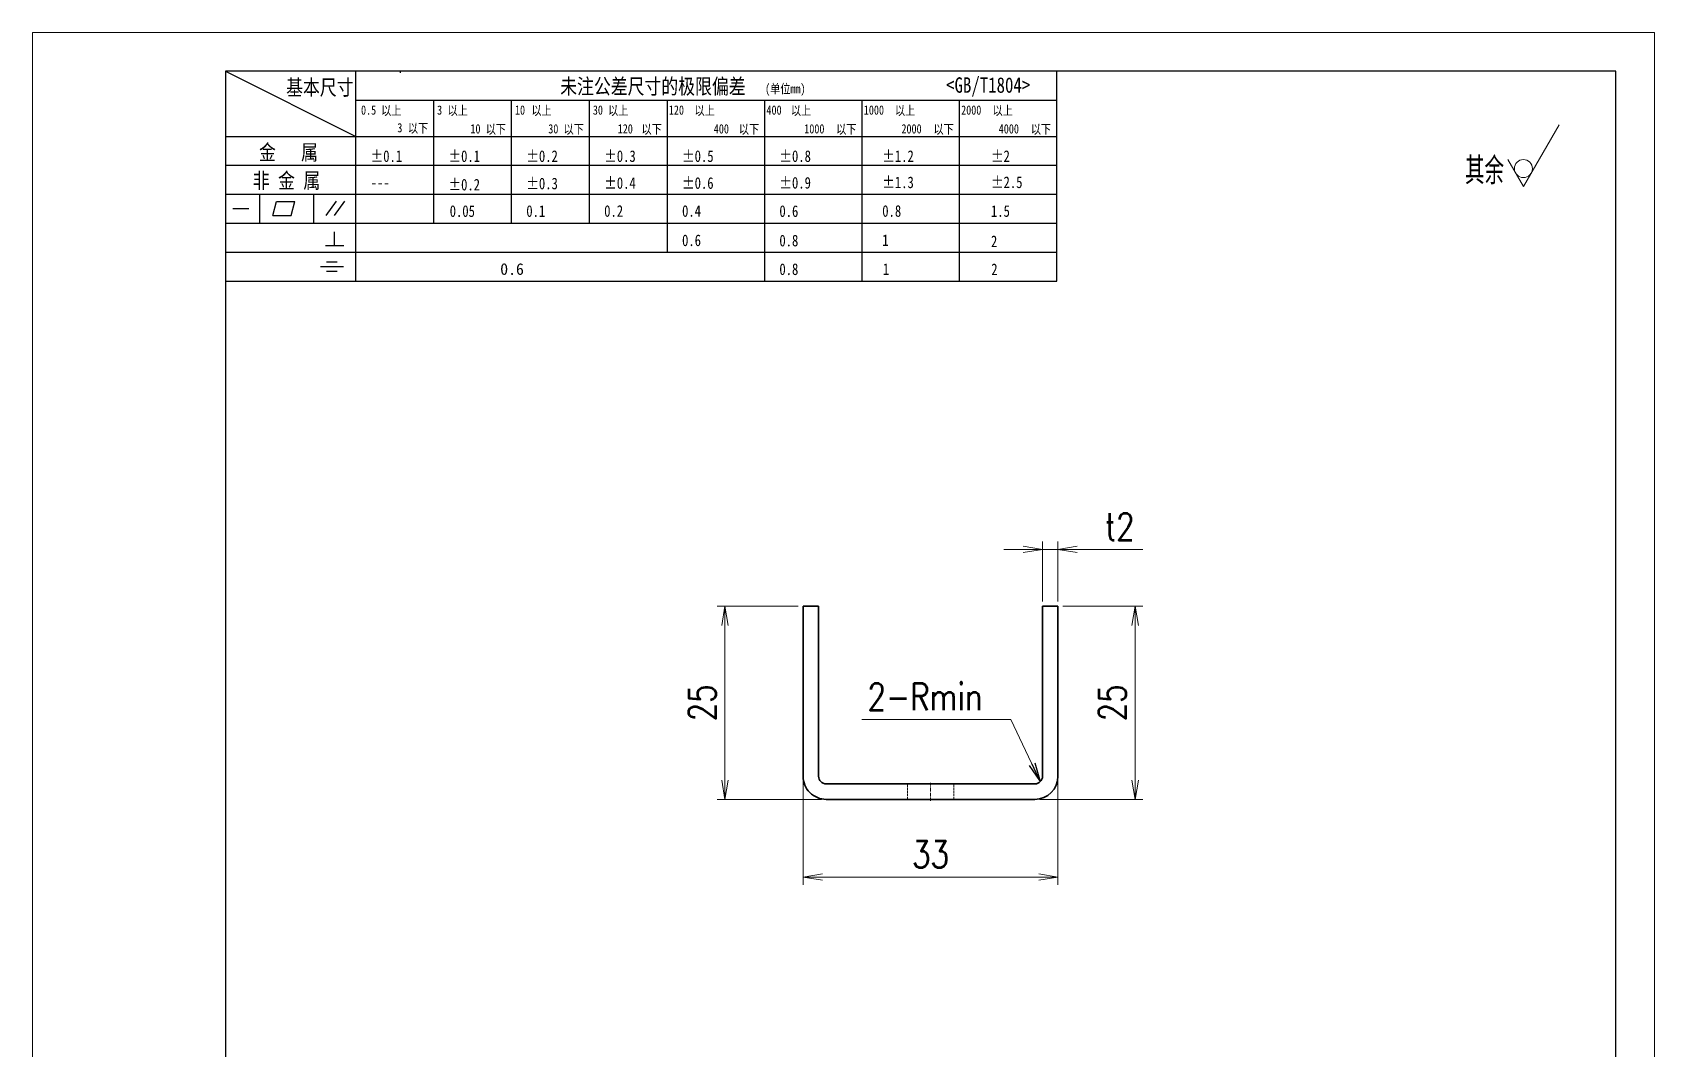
# Model space of a CAD drawing. Header units: millimetres. Extents: x 1333 to 44424, y -42879 to -1037.
# Drawn here: x 39038.6 to 39248.6, y -1983.5 to -1851.9 of the extents above; entities that cross this region are included whole.
import ezdxf

# ---------------------------------------------------------------- set-up
doc = ezdxf.new("R2010")
doc.units = ezdxf.units.MM
doc.header["$LTSCALE"] = 0.5
for name, pattern in [('AM_ISO02W050x2', [3.75, 3, -0.75]), ('AM_ISO08W050x2', [9, 6, -0.75, 1.5, -0.75]), ('DASHDOT', [18.5, 12, -3, 0.5, -3]), ('DASHED', [15, 12, -3]), ('DOT2', [0.125, 0, -0.125])]:
    doc.linetypes.add(name, pattern=pattern)
for name, color, linetype, lineweight in [('中心线', 2, 'AM_ISO08W050x2', 18), ('图框', 7, 'Continuous', 18), ('标注线', 3, 'Continuous', 18), ('粗实线', 7, 'Continuous', 35), ('虚线', 1, 'AM_ISO02W050x2', 18)]:
    doc.layers.add(name, color=color, linetype=linetype, lineweight=lineweight)
doc.layers.add('图\\M+19E79\\M+195B6\\M+18E9A', color=7, linetype='Continuous')
doc.layers.add('打印-禁用', color=7, linetype='Continuous', lineweight=15, plot=False)
doc.styles.add('DIM', font='romans.shx', dxfattribs={"width": 0.8, "bigfont": 'bigfont.shx'})
doc.styles.add('国标', font='simfang.ttf', dxfattribs={"width": 0.8})
doc.styles.add('机械长仿宋', font='gbenor.shx', dxfattribs={"height": 1, "bigfont": 'gbcbig.shx'})
doc.dimstyles.new('DEH 1-1', dxfattribs={"dimtxt": 3.5, "dimasz": 2.5, "dimexe": 1, "dimexo": 0.625, "dimgap": 1.2, "dimtad": 1, "dimtoh": 1, "dimdsep": 46, "dimtxsty": 'DIM', "dimblk": 'OPEN', "dimcen": 0, "dimclrd": 8, "dimclre": 8, "dimclrt": 2, "dimazin": 2, "dimtfac": 0.5, "dimtmove": 0, "dimatfit": 3, "dimldrblk": 'OPEN', "dimfxl": 0, "dimtolj": 2, "dimlwd": 18, "dimlwe": 18, "dimarcsym": 0})
doc.dimstyles.new('DEH 1-1$0', dxfattribs={"dimtxt": 3.5, "dimasz": 2.5, "dimexe": 1, "dimexo": 0.625, "dimgap": 1.2, "dimtad": 1, "dimzin": 9, "dimdsep": 46, "dimtxsty": 'DIM', "dimblk": 'OPEN', "dimcen": 0, "dimclrd": 8, "dimclre": 8, "dimclrt": 2, "dimazin": 2, "dimtfac": 0.5, "dimtmove": 0, "dimatfit": 3, "dimldrblk": 'OPEN', "dimfxl": 0, "dimtolj": 2, "dimlwd": 18, "dimlwe": 18, "dimarcsym": 0})

# ---------------------------------------------------------------- blocks, each defined once
blk = doc.blocks.new('GZDEH零件A4图框V01版')
at = {"layer": '图\\M+19E79\\M+195B6\\M+18E9A', "linetype": 'Continuous'}
for p, q in [((25, 292), (25, 13.5)), ((205, 292), (25, 292)), ((205, 13.5), (205, 292))]:
    blk.add_line(p, q, dxfattribs=at)
at = {"layer": '图\\M+19E79\\M+195B6\\M+18E9A', "color": 9}
for p, q in [((25, 292), (41.88, 283.54)), ((41.88, 264.79), (41.88, 292)), ((47.66, 291.75), (47.66, 292)), ((132.6, 264.79), (132.6, 292)), ((41.88, 288.22), (132.6, 288.22)), ((51.96, 272.29), (51.96, 288.22)), ((62.04, 272.29), (62.04, 288.22)), ((72.12, 272.29), (72.12, 288.22)), ((82.2, 268.54), (82.2, 288.22)), ((94.8, 264.79), (94.8, 288.22)), ((107.4, 264.79), (107.4, 288.22)), ((120, 264.79), (120, 288.22)), ((25, 283.54), (132.6, 283.54)), ((25, 279.79), (132.6, 279.79)), ((25, 276.04), (132.6, 276.04)), ((29.43, 272.34), (29.43, 276.04)), ((36.42, 272.34), (36.42, 276.04)), ((38.03, 273.3), (39.36, 275.16)), ((39.11, 273.3), (40.45, 275.16)), ((25.94, 274.19), (28, 274.19)), ((31.1, 273.3), (31.58, 275.09)), ((31.1, 273.3), (33.51, 273.3)), ((31.58, 275.09), (33.99, 275.09)), ((33.51, 273.3), (33.99, 275.09)), ((25, 272.29), (132.6, 272.29)), ((39.09, 269.41), (39.09, 271.18)), ((37.93, 269.41), (40.32, 269.41)), ((25, 268.54), (132.6, 268.54)), ((38.08, 267.29), (39.43, 267.29)), ((25, 264.79), (132.6, 264.79)), ((37.3, 266.69), (40.28, 266.69)), ((38.08, 266.09), (39.44, 266.09))]:
    blk.add_line(p, q, dxfattribs=at)
at = {"layer": '打印-禁用', "linetype": 'Continuous'}
for p, q in [((0, 297), (0, 0)), ((210, 297), (0, 297)), ((210, 297), (210, 0))]:
    blk.add_line(p, q, dxfattribs=at)
at = {"layer": '图\\M+19E79\\M+195B6\\M+18E9A', "color": 9, "style": '国标', "width": 0.8}
for s, height, p in [('基本尺寸', 2, (32.84, 288.88)), ('未注公差尺寸的极限偏差', 2, (68.32, 289.02)), ('<GB/T1804>', 2, (118.29, 289.19)), ('30', 1.2, (72.55, 286.35)), ('金   属', 2, (29.33, 280.48)), ('±0.1', 1.5, (43.78, 280.23)), ('±0.1', 1.5, (53.86, 280.23)), ('±0.2', 1.5, (63.94, 280.23)), ('±0.3', 1.5, (74.02, 280.23)), ('±0.5', 1.5, (84.1, 280.23)), ('±0.8', 1.5, (96.7, 280.23)), ('±1.2', 1.5, (110.02, 280.23)), ('±2', 1.5, (124.09, 280.23)), ('非 金 属', 2, (28.53, 276.82)), ('---', 1.5, (43.78, 276.81)), ('±0.2', 1.5, (53.86, 276.54)), ('±0.3', 1.5, (63.94, 276.69)), ('±0.4', 1.5, (74.02, 276.75)), ('±0.6', 1.5, (84.1, 276.75)), ('±0.9', 1.5, (96.7, 276.78)), ('±1.3', 1.5, (110.02, 276.84)), ('±2.5', 1.5, (124.09, 276.85)), ('0.1', 1.5, (63.94, 273.12)), ('0.2', 1.5, (74.02, 273.13)), ('0.4', 1.5, (84.1, 273.13)), ('0.6', 1.5, (96.7, 273.11)), ('0.8', 1.5, (110.02, 273.13)), ('1.5', 1.5, (124.09, 273.12)), ('0.6', 1.5, (84.1, 269.33)), ('0.8', 1.5, (96.7, 269.3)), ('1', 1.5, (110.02, 269.34)), ('2', 1.5, (124.09, 269.2)), ('0.8', 1.5, (96.7, 265.59)), ('1', 1.5, (110.1, 265.6)), ('2', 1.5, (124.13, 265.57))]:
    blk.add_text(s, height=height, dxfattribs=at).set_placement(p)
at = {"layer": '图\\M+19E79\\M+195B6\\M+18E9A', "color": 9, "lineweight": 15, "style": '国标', "width": 0.8}
for s, p in [('0.5', (42.54, 286.35)), ('以上', (45.15, 286.3)), ('3', (52.39, 286.35)), ('以上', (53.76, 286.3)), ('10', (62.47, 286.35)), ('以上', (64.6, 286.3)), ('以上', (74.53, 286.3)), ('120', (82.39, 286.35)), ('以上', (85.72, 286.3)), ('400', (95.03, 286.35)), ('以上', (98.19, 286.3)), ('1000', (107.63, 286.35)), ('以上', (111.67, 286.3)), ('2000', (120.23, 286.35)), ('以上', (124.31, 286.3)), ('3', (47.24, 284.06)), ('以下', (48.61, 284.01)), ('10', (56.7, 283.92)), ('以下', (58.69, 283.87)), ('30', (66.78, 283.92)), ('以下', (68.77, 283.87)), ('120', (75.77, 283.92)), ('以下', (78.85, 283.87)), ('400', (88.21, 283.92)), ('以下', (91.45, 283.87)), ('1000', (99.92, 283.92)), ('以下', (104.05, 283.87)), ('2000', (112.5, 283.92)), ('以下', (116.65, 283.87)), ('4000', (125.1, 283.92)), ('以下', (129.25, 283.87))]:
    blk.add_text(s, height=1.2, dxfattribs=at).set_placement(p)
at = {"layer": '图\\M+19E79\\M+195B6\\M+18E9A', "color": 9, "lineweight": 13, "style": '国标'}
blk.add_text('0.6', height=1.5, dxfattribs=at).set_placement((60.56, 265.61))
at = {"layer": '图\\M+19E79\\M+195B6\\M+18E9A', "color": 9, "lineweight": 15, "insert": (94.85, 290.31), "char_height": 1.2, "width": 8.7957, "attachment_point": 1, "style": '国标'}
blk.add_mtext('(单位mm)', dxfattribs=at)
at = {"layer": '图\\M+19E79\\M+195B6\\M+18E9A', "color": 9, "insert": (54.02, 273.09), "char_height": 1.5, "attachment_point": 7, "style": '国标'}
blk.add_mtext_dynamic_manual_height_columns('0.05', width=5.1982, gutter_width=12.5, heights=[0], dxfattribs=at)
blk = doc.blocks.new('DEH A4')
at = {"layer": '图框'}
blk.add_blockref('GZDEH零件A4图框V01版', (0, 0), dxfattribs=at)
blk = doc.blocks.new('FINISHER_NON')
at = {"layer": '标注线'}
for p, q in [((0, 0), (4.62, 8)), ((-2.02, 3.5), (0, 0))]:
    blk.add_line(p, q, dxfattribs=at)
blk.add_circle((0, 2.33), 1.17, dxfattribs=at)
blk = doc.blocks.new('其余不去材料')
at = {"layer": '标注线'}
blk.add_blockref('FINISHER_NON', (0, 0), dxfattribs=at)
at = {"layer": '标注线', "color": 7, "linetype": 'DOT2', "style": '机械长仿宋'}
blk.add_text('其余', height=3.5, dxfattribs=at).set_placement((-7.56, 0.3))
blk = doc.blocks.new('_Open')
at = {"color": 0, "linetype": 'ByBlock', "lineweight": -2}
for p, q in [((-1, 0.167), (0, 0)), ((-1, -0.167), (0, 0)), ((0, 0), (-1, 0))]:
    blk.add_line(p, q, dxfattribs=at)
blk = doc.blocks.new('*D77')
at = {"layer": 'Defpoints', "color": 0, "transparency": 16777216}
for p in [(39171.33, -1918.89), (39169.33, -1926.26), (39171.33, -1926.26)]:
    blk.add_point(p, dxfattribs=at)
at = {"layer": '标注线', "color": 8, "lineweight": 18, "transparency": 16777216}
for p, q in [((39166.83, -1918.89), (39164.33, -1918.89)), ((39169.33, -1925.64), (39169.33, -1917.89)), ((39169.33, -1918.89), (39171.33, -1918.89)), ((39171.33, -1925.64), (39171.33, -1917.89)), ((39173.83, -1918.89), (39182.33, -1918.89))]:
    blk.add_line(p, q, dxfattribs=at)
at = {"layer": '标注线', "color": 8, "lineweight": 18, "transparency": 16777216, "xscale": 2.5, "yscale": 2.5, "zscale": 2.5}
blk.add_blockref('_Open', (39169.33, -1918.89), dxfattribs=at)
at = {"layer": '标注线', "color": 8, "lineweight": 18, "transparency": 16777216, "xscale": 2.5, "yscale": 2.5, "zscale": 2.5, "rotation": 180}
blk.add_blockref('_Open', (39171.33, -1918.89), dxfattribs=at)
at = {"layer": '标注线', "color": 2, "transparency": 16777216, "insert": (39179.33, -1915.94), "char_height": 3.5, "attachment_point": 5, "style": 'DIM'}
blk.add_mtext('\\A2;t2', dxfattribs=at)
blk = doc.blocks.new('*D78')
at = {"layer": 'Defpoints', "color": 0, "transparency": 16777216}
for p in [(39138.33, -1948.26), (39171.33, -1948.26), (39138.33, -1961.33)]:
    blk.add_point(p, dxfattribs=at)
at = {"layer": '标注线', "color": 8, "lineweight": 18, "transparency": 16777216}
for p, q in [((39138.33, -1948.89), (39138.33, -1962.33)), ((39171.33, -1948.89), (39171.33, -1962.33)), ((39168.83, -1961.33), (39140.83, -1961.33))]:
    blk.add_line(p, q, dxfattribs=at)
at = {"layer": '标注线', "color": 8, "lineweight": 18, "transparency": 16777216, "xscale": 2.5, "yscale": 2.5, "zscale": 2.5, "rotation": 180}
blk.add_blockref('_Open', (39138.33, -1961.33), dxfattribs=at)
at = {"layer": '标注线', "color": 8, "lineweight": 18, "transparency": 16777216, "xscale": 2.5, "yscale": 2.5, "zscale": 2.5}
blk.add_blockref('_Open', (39171.33, -1961.33), dxfattribs=at)
at = {"layer": '标注线', "color": 2, "transparency": 16777216, "insert": (39154.83, -1958.38), "char_height": 3.5, "attachment_point": 5, "style": 'DIM'}
blk.add_mtext('\\A2;33', dxfattribs=at)
blk = doc.blocks.new('*D79')
at = {"layer": 'Defpoints', "color": 0, "transparency": 16777216}
for p in [(39171.33, -1926.26), (39181.33, -1926.26), (39168.33, -1951.26)]:
    blk.add_point(p, dxfattribs=at)
at = {"layer": '标注线', "color": 8, "lineweight": 18, "transparency": 16777216}
for p, q in [((39171.96, -1926.26), (39182.33, -1926.26)), ((39181.33, -1948.76), (39181.33, -1928.76)), ((39168.96, -1951.26), (39182.33, -1951.26))]:
    blk.add_line(p, q, dxfattribs=at)
at = {"layer": '标注线', "color": 8, "lineweight": 18, "transparency": 16777216, "xscale": 2.5, "yscale": 2.5, "zscale": 2.5}
for p, rotation in [((39181.33, -1926.26), 90), ((39181.33, -1951.26), 270)]:
    blk.add_blockref('_Open', p, dxfattribs=dict(at, rotation=rotation))
at = {"layer": '标注线', "color": 2, "transparency": 16777216, "insert": (39178.38, -1938.76), "char_height": 3.5, "attachment_point": 5, "rotation": 90, "style": 'DIM'}
blk.add_mtext('\\A2;25', dxfattribs=at)
blk = doc.blocks.new('*D80')
at = {"layer": 'Defpoints', "color": 0, "transparency": 16777216}
for p in [(39138.33, -1926.26), (39128.22, -1951.26), (39141.33, -1951.26)]:
    blk.add_point(p, dxfattribs=at)
at = {"layer": '标注线', "color": 8, "lineweight": 18, "transparency": 16777216}
for p, q in [((39137.71, -1926.26), (39127.22, -1926.26)), ((39128.22, -1928.76), (39128.22, -1948.76)), ((39140.71, -1951.26), (39127.22, -1951.26))]:
    blk.add_line(p, q, dxfattribs=at)
at = {"layer": '标注线', "color": 8, "lineweight": 18, "transparency": 16777216, "xscale": 2.5, "yscale": 2.5, "zscale": 2.5}
for p, rotation in [((39128.22, -1926.26), 90), ((39128.22, -1951.26), 270)]:
    blk.add_blockref('_Open', p, dxfattribs=dict(at, rotation=rotation))
at = {"layer": '标注线', "color": 2, "transparency": 16777216, "insert": (39125.27, -1938.76), "char_height": 3.5, "attachment_point": 5, "rotation": 90, "style": 'DIM'}
blk.add_mtext('\\A2;25', dxfattribs=at)

msp = doc.modelspace()

# ---------------------------------------------------------------- linework, layer by layer
at = {"layer": '中心线', "linetype": 'DASHDOT', "lineweight": 13, "ltscale": 0.060001}
msp.add_line((39154.831, -1951.464), (39154.831, -1949.064), dxfattribs=at)
at = {"layer": '粗实线', "lineweight": 35, "ltscale": 0.05}
for p, q in [((39140.331, -1926.264), (39138.331, -1926.264)), ((39171.331, -1926.264), (39169.331, -1926.264))]:
    msp.add_line(p, q, dxfattribs=at)
at = {"layer": '粗实线', "lineweight": 35}
for p, q in [((39138.331, -1926.264), (39138.331, -1948.264)), ((39140.331, -1926.264), (39140.331, -1948.264)), ((39169.331, -1926.264), (39169.331, -1948.264)), ((39171.331, -1926.264), (39171.331, -1948.264)), ((39168.331, -1949.264), (39141.331, -1949.264)), ((39168.331, -1951.264), (39141.331, -1951.264))]:
    msp.add_line(p, q, dxfattribs=at)
for centre, radius, start, end in [((39141.331, -1948.264), 3, 179.99992, 270), ((39141.331, -1948.264), 1, 179.99992, 270), ((39168.331, -1948.264), 1, 270, 359.99992), ((39168.331, -1948.264), 3, 270, 359.99992)]:
    msp.add_arc(centre, radius, start, end, dxfattribs=at)
at = {"layer": '虚线', "linetype": 'DASHED', "lineweight": 13, "ltscale": 0.05}
for p, q in [((39151.831, -1951.264), (39151.831, -1949.264)), ((39157.831, -1951.264), (39157.831, -1949.264))]:
    msp.add_line(p, q, dxfattribs=at)

# ---------------------------------------------------------------- block references
at = {"layer": '图框'}
msp.add_blockref('DEH A4', (39038.563, -2148.949), dxfattribs=at)
at = {"layer": '标注线'}
msp.add_blockref('其余不去材料', (39231.593, -1871.913), dxfattribs=at)

# ---------------------------------------------------------------- texts
at = {"layer": '标注线', "color": 2, "insert": (39161.542, -1939.717), "char_height": 3.5, "attachment_point": 9, "style": 'DIM'}
msp.add_mtext('2-\\A2;Rmin', dxfattribs=at)

# ---------------------------------------------------------------- dimensions: what is measured, and where the dimension line sits
at = {"layer": '标注线'}
dim = msp.add_linear_dim(base=(39171.331, -1918.894), p1=(39169.331, -1926.264), p2=(39171.331, -1926.264), text='t<>', dimstyle='DEH 1-1$0', dxfattribs=at)
dim.commit()
dim.dimension.update_dxf_attribs({"geometry": '*D77', "text_midpoint": (39179.331, -1915.944)})
for base, p1, p2, picture, middle in [((39128.217, -1951.264), (39138.331, -1926.264), (39141.331, -1951.264), '*D80', (39125.267, -1938.764)), ((39181.328, -1926.264), (39168.331, -1951.264), (39171.331, -1926.264), '*D79', (39178.378, -1938.764))]:
    dim = msp.add_linear_dim(base=base, p1=p1, p2=p2, angle=90, dimstyle='DEH 1-1$0', dxfattribs=at)
    dim.commit()
    dim.dimension.update_dxf_attribs({"geometry": picture, "text_midpoint": middle})
dim = msp.add_linear_dim(base=(39138.331, -1961.327), p1=(39171.331, -1948.264), p2=(39138.331, -1948.264), dimstyle='DEH 1-1$0', dxfattribs=at)
dim.commit()
dim.dimension.update_dxf_attribs({"geometry": '*D78', "text_midpoint": (39154.831, -1958.377)})

# ---------------------------------------------------------------- leaders
at = {"layer": '标注线', "annotation_type": 0, "has_hookline": 1, "hookline_direction": 1, "text_width": 15.6}
msp.add_leader([(39169.038, -1948.971), (39165.242, -1940.917), (39162.742, -1940.917)], dimstyle='DEH 1-1', override={"dimgap": 1.2, "dimtad": 1}, dxfattribs=at)

doc.saveas('drawing.dxf')
